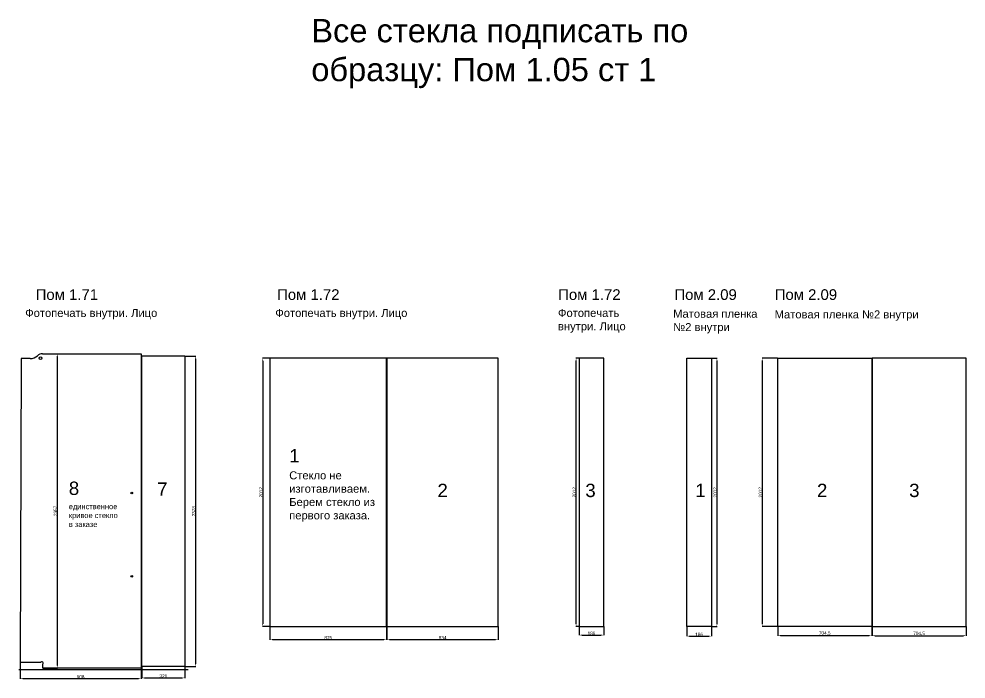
# Model space of a CAD drawing. Header units: inches. Extents: x -15623 to 1154, y -2457 to 3501.
# Drawn here: x -5946 to 1154, y -2445 to 2505 of the extents above; entities that cross this region are included whole.
import ezdxf

# ---------------------------------------------------------------- set-up
doc = ezdxf.new("R2010")
doc.units = ezdxf.units.IN
doc.layers.get('0').update_dxf_attribs({"lineweight": 25})
doc.styles.get("Standard").update_dxf_attribs({"font": 'Arial.ttf'})
doc.dimstyles.new('ISO-25', dxfattribs={"dimtxt": 25, "dimasz": 20, "dimexe": 1.25, "dimexo": 0.625, "dimtad": 1, "dimtxsty": 'Standard', "dimcen": 2.5, "dimadec": 0, "dimazin": 0, "dimtfac": 1, "dimtmove": 0, "dimatfit": 3, "dimfxl": 1, "dimarcsym": 0})

# ---------------------------------------------------------------- blocks, each defined once
blk = doc.blocks.new('*D95')
at = {"color": 0, "lineweight": -2, "transparency": 16777216}
for p, q in [((-4065.5, -2050.8), (-4065.5, -2149.5)), ((-3190.5, -2050.8), (-3190.5, -2149.5)), ((-4045.5, -2148.2), (-3210.5, -2148.2))]:
    blk.add_line(p, q, dxfattribs=at)
at = {"color": 0, "transparency": 16777216}
for points in [[(-4045.5, -2144.9), (-4045.5, -2151.6), (-4065.5, -2148.2)], [(-3210.5, -2144.9), (-3210.5, -2151.6), (-3190.5, -2148.2)]]:
    blk.add_solid(points, dxfattribs=at)
at = {"layer": 'Defpoints', "color": 0, "transparency": 16777216}
for p in [(-4065.5, -2050.2), (-3190.5, -2050.2), (-3190.5, -2148.2)]:
    blk.add_point(p, dxfattribs=at)
at = {"color": 0, "transparency": 16777216, "insert": (-3628, -2134.8), "char_height": 25, "attachment_point": 5}
blk.add_mtext('875', dxfattribs=at)
blk = doc.blocks.new('*D96')
at = {"color": 0, "lineweight": -2, "transparency": 16777216}
for p, q in [((-3187.5, -2050.8), (-3187.5, -2149.9)), ((-2353.5, -2050.8), (-2353.5, -2149.9)), ((-3167.5, -2148.7), (-2373.5, -2148.7))]:
    blk.add_line(p, q, dxfattribs=at)
at = {"color": 0, "transparency": 16777216}
for points in [[(-3167.5, -2145.4), (-3167.5, -2152), (-3187.5, -2148.7)], [(-2373.5, -2145.4), (-2373.5, -2152), (-2353.5, -2148.7)]]:
    blk.add_solid(points, dxfattribs=at)
at = {"layer": 'Defpoints', "color": 0, "transparency": 16777216}
for p in [(-3187.5, -2050.2), (-2353.5, -2050.2), (-2353.5, -2148.7)]:
    blk.add_point(p, dxfattribs=at)
at = {"color": 0, "transparency": 16777216, "insert": (-2770.5, -2135.3), "char_height": 25, "attachment_point": 5}
blk.add_mtext('834', dxfattribs=at)
blk = doc.blocks.new('*D97')
at = {"color": 0, "lineweight": -2, "transparency": 16777216}
for p, q in [((-4066.2, -38.2), (-4119.7, -38.2)), ((-4118.4, -58.2), (-4118.4, -2030.2)), ((-4066.2, -2050.2), (-4119.7, -2050.2))]:
    blk.add_line(p, q, dxfattribs=at)
at = {"color": 0, "transparency": 16777216}
for points in [[(-4121.8, -58.2), (-4115.1, -58.2), (-4118.4, -38.2)], [(-4121.8, -2030.2), (-4115.1, -2030.2), (-4118.4, -2050.2)]]:
    blk.add_solid(points, dxfattribs=at)
at = {"layer": 'Defpoints', "color": 0, "transparency": 16777216}
for p in [(-4065.5, -38.2), (-4118.4, -2050.2), (-4065.5, -2050.2)]:
    blk.add_point(p, dxfattribs=at)
at = {"color": 0, "transparency": 16777216, "insert": (-4131.8, -1044.2), "char_height": 25, "attachment_point": 5, "rotation": 90}
blk.add_mtext('2012', dxfattribs=at)
blk = doc.blocks.new('*D98')
at = {"color": 0, "lineweight": -2, "transparency": 16777216}
for p, q in [((-1747.1, -2050.8), (-1747.1, -2116.2)), ((-1561.1, -2050.8), (-1561.1, -2116.2)), ((-1727.1, -2115), (-1581.1, -2115))]:
    blk.add_line(p, q, dxfattribs=at)
at = {"color": 0, "transparency": 16777216}
for points in [[(-1727.1, -2111.7), (-1727.1, -2118.3), (-1747.1, -2115)], [(-1581.1, -2111.7), (-1581.1, -2118.3), (-1561.1, -2115)]]:
    blk.add_solid(points, dxfattribs=at)
at = {"layer": 'Defpoints', "color": 0, "transparency": 16777216}
for p in [(-1747.1, -2050.2), (-1561.1, -2050.2), (-1561.1, -2115)]:
    blk.add_point(p, dxfattribs=at)
at = {"color": 0, "transparency": 16777216, "insert": (-1654.1, -2101.6), "char_height": 25, "attachment_point": 5}
blk.add_mtext('186', dxfattribs=at)
blk = doc.blocks.new('*D99')
at = {"color": 0, "lineweight": -2, "transparency": 16777216}
for p, q in [((-1747.8, -38.2), (-1770.5, -38.2)), ((-1769.3, -2030.2), (-1769.3, -58.2)), ((-1747.8, -2050.2), (-1770.5, -2050.2))]:
    blk.add_line(p, q, dxfattribs=at)
at = {"color": 0, "transparency": 16777216}
for points in [[(-1772.6, -58.2), (-1766, -58.2), (-1769.3, -38.2)], [(-1772.6, -2030.2), (-1766, -2030.2), (-1769.3, -2050.2)]]:
    blk.add_solid(points, dxfattribs=at)
at = {"layer": 'Defpoints', "color": 0, "transparency": 16777216}
for p in [(-1769.3, -38.2), (-1747.1, -38.2), (-1747.1, -2050.2)]:
    blk.add_point(p, dxfattribs=at)
at = {"color": 0, "transparency": 16777216, "insert": (-1782.7, -1044.2), "char_height": 25, "attachment_point": 5, "rotation": 90}
blk.add_mtext('2012', dxfattribs=at)
blk = doc.blocks.new('*D100')
at = {"color": 0, "lineweight": -2, "transparency": 16777216}
for p, q in [((-753.4, -38.2), (-712.6, -38.2)), ((-713.8, -58.2), (-713.8, -2030.2)), ((-753.4, -2050.2), (-712.6, -2050.2))]:
    blk.add_line(p, q, dxfattribs=at)
at = {"color": 0, "transparency": 16777216}
for points in [[(-717.2, -58.2), (-710.5, -58.2), (-713.8, -38.2)], [(-717.2, -2030.2), (-710.5, -2030.2), (-713.8, -2050.2)]]:
    blk.add_solid(points, dxfattribs=at)
at = {"layer": 'Defpoints', "color": 0, "transparency": 16777216}
for p in [(-754, -38.2), (-754, -2050.2), (-713.8, -2050.2)]:
    blk.add_point(p, dxfattribs=at)
at = {"color": 0, "transparency": 16777216, "insert": (-727.2, -1044.2), "char_height": 25, "attachment_point": 5, "rotation": 90}
blk.add_mtext('2012', dxfattribs=at)
blk = doc.blocks.new('*D101')
at = {"color": 0, "lineweight": -2, "transparency": 16777216}
for p, q in [((-940, -2050.8), (-940, -2124.4)), ((-754, -2050.8), (-754, -2124.4)), ((-920, -2123.1), (-774, -2123.1))]:
    blk.add_line(p, q, dxfattribs=at)
at = {"color": 0, "transparency": 16777216}
for points in [[(-920, -2119.8), (-920, -2126.5), (-940, -2123.1)], [(-774, -2119.8), (-774, -2126.5), (-754, -2123.1)]]:
    blk.add_solid(points, dxfattribs=at)
at = {"layer": 'Defpoints', "color": 0, "transparency": 16777216}
for p in [(-940, -2050.2), (-754, -2050.2), (-754, -2123.1)]:
    blk.add_point(p, dxfattribs=at)
at = {"color": 0, "transparency": 16777216, "insert": (-847, -2109.7), "char_height": 25, "attachment_point": 5}
blk.add_mtext('186', dxfattribs=at)
blk = doc.blocks.new('*D102')
at = {"color": 0, "lineweight": -2, "transparency": 16777216}
for p, q in [((-258, -2050.8), (-258, -2119.5)), ((446.5, -2050.8), (446.5, -2119.5)), ((-238, -2118.2), (426.5, -2118.2))]:
    blk.add_line(p, q, dxfattribs=at)
at = {"color": 0, "transparency": 16777216}
for points in [[(-238, -2114.9), (-238, -2121.6), (-258, -2118.2)], [(426.5, -2114.9), (426.5, -2121.6), (446.5, -2118.2)]]:
    blk.add_solid(points, dxfattribs=at)
at = {"layer": 'Defpoints', "color": 0, "transparency": 16777216}
for p in [(-258, -2050.2), (446.5, -2050.2), (446.5, -2118.2)]:
    blk.add_point(p, dxfattribs=at)
at = {"color": 0, "transparency": 16777216, "insert": (94.3, -2102.6), "char_height": 25, "attachment_point": 5}
blk.add_mtext('704,5', dxfattribs=at)
blk = doc.blocks.new('*D103')
at = {"color": 0, "lineweight": -2, "transparency": 16777216}
for p, q in [((449.5, -2050.8), (449.5, -2120.9)), ((1154, -2050.8), (1154, -2120.9)), ((469.5, -2119.6), (1134, -2119.6))]:
    blk.add_line(p, q, dxfattribs=at)
at = {"color": 0, "transparency": 16777216}
for points in [[(469.5, -2116.3), (469.5, -2123), (449.5, -2119.6)], [(1134, -2116.3), (1134, -2123), (1154, -2119.6)]]:
    blk.add_solid(points, dxfattribs=at)
at = {"layer": 'Defpoints', "color": 0, "transparency": 16777216}
for p in [(449.5, -2050.2), (1154, -2050.2), (1154, -2119.6)]:
    blk.add_point(p, dxfattribs=at)
at = {"color": 0, "transparency": 16777216, "insert": (801.8, -2104), "char_height": 25, "attachment_point": 5}
blk.add_mtext('704,5', dxfattribs=at)
blk = doc.blocks.new('*D104')
at = {"color": 0, "lineweight": -2, "transparency": 16777216}
for p, q in [((-258.6, -38.2), (-375.7, -38.2)), ((-374.4, -58.2), (-374.4, -2030.2)), ((-258.6, -2050.2), (-375.7, -2050.2))]:
    blk.add_line(p, q, dxfattribs=at)
at = {"color": 0, "transparency": 16777216}
for points in [[(-377.7, -58.2), (-371.1, -58.2), (-374.4, -38.2)], [(-377.7, -2030.2), (-371.1, -2030.2), (-374.4, -2050.2)]]:
    blk.add_solid(points, dxfattribs=at)
at = {"layer": 'Defpoints', "color": 0, "transparency": 16777216}
for p in [(-258, -38.2), (-374.4, -2050.2), (-258, -2050.2)]:
    blk.add_point(p, dxfattribs=at)
at = {"color": 0, "transparency": 16777216, "insert": (-387.8, -1044.2), "char_height": 25, "attachment_point": 5, "rotation": 90}
blk.add_mtext('2012', dxfattribs=at)
blk = doc.blocks.new('*D116')
at = {"color": 0, "lineweight": -2, "transparency": 16777216}
for p, q in [((-5024.2, -2350.8), (-5024.2, -2437.4)), ((-4703.2, -2350.8), (-4703.2, -2437.4)), ((-5004.2, -2436.2), (-4723.2, -2436.2))]:
    blk.add_line(p, q, dxfattribs=at)
at = {"color": 0, "transparency": 16777216}
for points in [[(-5004.2, -2432.8), (-5004.2, -2439.5), (-5024.2, -2436.2)], [(-4723.2, -2432.8), (-4723.2, -2439.5), (-4703.2, -2436.2)]]:
    blk.add_solid(points, dxfattribs=at)
at = {"layer": 'Defpoints', "color": 0, "transparency": 16777216}
for p in [(-5024.2, -2350.2), (-4703.2, -2350.2), (-4703.2, -2436.2)]:
    blk.add_point(p, dxfattribs=at)
at = {"color": 0, "transparency": 16777216, "insert": (-4863.7, -2422.8), "char_height": 25, "attachment_point": 5}
blk.add_mtext('321', dxfattribs=at)
blk = doc.blocks.new('*D117')
at = {"color": 0, "lineweight": -2, "transparency": 16777216}
for p, q in [((-5768.7, -5.2), (-5658, -5.2)), ((-5659.2, -25.2), (-5659.2, -2342.2)), ((-5767.6, -2362.2), (-5658, -2362.2))]:
    blk.add_line(p, q, dxfattribs=at)
at = {"color": 0, "transparency": 16777216}
for points in [[(-5662.6, -25.2), (-5655.9, -25.2), (-5659.2, -5.2)], [(-5662.6, -2342.2), (-5655.9, -2342.2), (-5659.2, -2362.2)]]:
    blk.add_solid(points, dxfattribs=at)
at = {"layer": 'Defpoints', "color": 0, "transparency": 16777216}
for p in [(-5769.4, -5.2), (-5768.2, -2362.2), (-5659.2, -2362.2)]:
    blk.add_point(p, dxfattribs=at)
at = {"color": 0, "transparency": 16777216, "insert": (-5672.6, -1183.7), "char_height": 25, "attachment_point": 5, "rotation": 90}
blk.add_mtext('2357', dxfattribs=at)
blk = doc.blocks.new('*D118')
at = {"color": 0, "lineweight": -2, "transparency": 16777216}
for p, q in [((-4702.6, -22.2), (-4620.3, -22.2)), ((-4621.6, -42.2), (-4621.6, -2330.2)), ((-4702.6, -2350.2), (-4620.3, -2350.2))]:
    blk.add_line(p, q, dxfattribs=at)
at = {"color": 0, "transparency": 16777216}
for points in [[(-4624.9, -42.2), (-4618.3, -42.2), (-4621.6, -22.2)], [(-4624.9, -2330.2), (-4618.3, -2330.2), (-4621.6, -2350.2)]]:
    blk.add_solid(points, dxfattribs=at)
at = {"layer": 'Defpoints', "color": 0, "transparency": 16777216}
for p in [(-4703.2, -22.2), (-4703.2, -2350.2), (-4621.6, -2350.2)]:
    blk.add_point(p, dxfattribs=at)
at = {"color": 0, "transparency": 16777216, "insert": (-4635, -1186.2), "char_height": 25, "attachment_point": 5, "rotation": 90}
blk.add_mtext('2328', dxfattribs=at)
blk = doc.blocks.new('*D140')
at = {"color": 0, "lineweight": -2, "transparency": 16777216}
for p, q in [((-5938.2, -2318.8), (-5938.2, -2442.8)), ((-5030.2, -2362.8), (-5030.2, -2442.8)), ((-5918.2, -2441.5), (-5050.2, -2441.5))]:
    blk.add_line(p, q, dxfattribs=at)
at = {"color": 0, "transparency": 16777216}
for points in [[(-5918.2, -2438.2), (-5918.2, -2444.8), (-5938.2, -2441.5)], [(-5050.2, -2438.2), (-5050.2, -2444.8), (-5030.2, -2441.5)]]:
    blk.add_solid(points, dxfattribs=at)
at = {"layer": 'Defpoints', "color": 0, "transparency": 16777216}
for p in [(-5938.2, -2318.2), (-5030.2, -2362.2), (-5030.2, -2441.5)]:
    blk.add_point(p, dxfattribs=at)
at = {"color": 0, "transparency": 16777216, "insert": (-5484.2, -2428.1), "char_height": 25, "attachment_point": 5}
blk.add_mtext('908', dxfattribs=at)

msp = doc.modelspace()

# ---------------------------------------------------------------- linework, layer by layer
for p, q in [((-5930.194, -42.155), (-5938.194, -2318.155)), ((-4065.548, -38.155), (-4065.548, -2050.155)), ((-3190.548, -38.155), (-4065.548, -38.155)), ((-3190.548, -2050.155), (-3190.548, -38.155)), ((-3187.548, -38.155), (-3187.548, -2050.155)), ((-1561.145, -38.155), (-1747.145, -38.155)), ((-1747.145, -38.155), (-1747.145, -2050.155)), ((-1561.145, -2050.155), (-1561.145, -38.155)), ((-4065.548, -2050.155), (-3190.548, -2050.155)), ((-3187.548, -2050.155), (-2353.548, -2050.155)), ((-1747.145, -2050.155), (-1561.145, -2050.155)), ((-5938.194, -2318.155), (-5782.336, -2318.155)), ((-5768.194, -2362.155), (-5768.194, -2332.296)), ((-5946.194, -2374.155), (-4677.194, -2374.155))]:
    msp.add_line(p, q)
at = {"color": 7}
for p, q in [((-2353.548, -38.155), (-3187.548, -38.155)), ((-2353.548, -2050.155), (-2353.548, -38.155))]:
    msp.add_line(p, q, dxfattribs=at)
for points in [[(-5862.194, -42.155), (-5930.194, -42.155)], [(-5769.354, -5.155), (-5030.194, -5.155), (-5030.194, -2362.155), (-5768.194, -2362.155)]]:
    msp.add_lwpolyline(points)
for points in [[(-5024.194, -22.155), (-4703.194, -22.155), (-4703.194, -2350.155), (-5024.194, -2350.155)], [(-939.991, -38.155), (-753.991, -38.155), (-753.991, -2050.155), (-939.991, -2050.155)], [(-257.993, -38.155), (446.507, -38.155), (446.507, -2050.155), (-257.993, -2050.155)]]:
    msp.add_lwpolyline(points, close=True)
msp.add_lwpolyline([(449.507, -2050.155), (1154.007, -2050.155), (1154.007, -38.155), (449.507, -38.155)], close=True, dxfattribs=at)
for centre, radius in [((-5784.194, -38.155), 10), ((-5100.194, -1049.655), 6), ((-5100.194, -1674.655), 6)]:
    msp.add_circle(centre, radius)
for centre, radius, start, end in [((-5862.194, 37.845), 80, 270, 313.8940461), ((-5769.354, -60.155), 55, 90, 132.8076588), ((-5775.194, -2325.155), 10, 314.427004, 135.572996)]:
    msp.add_arc(centre, radius, start, end)

# ---------------------------------------------------------------- texts
at = {"attachment_point": 1}
for s, width, heights, insert, char_height in [('Все стекла подписать по образцу: Пом 1.05 ст 1', 3105.9235, [0], (-3754.631, 2505.446), 175), ('Пом 1.71', 540.01892, [0], (-5821.013, 478.359), 80), ('Пом 1.72', 540.01892, [0], (-4010.814, 478.359), 80), ('Пом 1.72', 540.01892, [0], (-1903.664, 478.359), 80), ('Пом 2.09', 540.01892, [0], (-1032.51, 478.359), 80), ('Пом 2.09', 540.01892, [0], (-280.488, 478.359), 80), ('Фотопечать внутри. Лицо', 1000.1876, [0], (-5899.572, 330.789), 60), ('Фотопечать внутри. Лицо', 1000.1876, [0], (-4024.381, 330.789), 60), ('Фотопечать внутри. Лицо', 568.7351, [0], (-1905.058, 330.789), 60), ('Матовая пленка №2 внутри', 638.5567, [202.433], (-1041.433, 324.609), 60), ('Матовая пленка №2 внутри', 1153.14685, [0], (-280.9, 319.749), 60), ('1\\P{\\H0.6x;Стекло не изготавливаем. Берем стекло из первого заказа. }', 739.35972, [0], (-3920.055, -720.289), 100), ('8\\P{\\H0.4x;единственное кривое стекло в заказе}', 396.16888, [0], (-5572.326, -964.296), 100), ('7', 122.43321, [0], (-4910.055, -970.312), 100), ('2', 122.43321, [0], (-2808.922, -980.128), 100), ('3', 122.43321, [0], (-1700.08, -980.128), 100), ('1', 122.43321, [0], (-876.256, -980.128), 100), ('2', 122.43321, [0], (36.436, -980.128), 100), ('3', 122.43321, [0], (727.334, -980.128), 100)]:
    msp.add_mtext_dynamic_manual_height_columns(s, width=width, gutter_width=12.5, heights=heights, dxfattribs=dict(at, insert=insert, char_height=char_height))

# ---------------------------------------------------------------- dimensions: what is measured, and where the dimension line sits
dim = msp.add_linear_dim(base=(-5659.237, -2362.155), p1=(-5769.354, -5.155), p2=(-5768.194, -2362.155), angle=90, dimstyle='ISO-25')
dim.commit()
dim.dimension.update_dxf_attribs({"geometry": '*D117', "text_midpoint": (-5659.237, -1183.655), "dimtype": 160})
for base, p1, p2, picture, middle in [((-4621.586, -2350.155), (-4703.194, -22.155), (-4703.194, -2350.155), '*D118', (-4634.984, -1186.155)), ((-4118.439, -2050.155), (-4065.548, -38.155), (-4065.548, -2050.155), '*D97', (-4131.828, -1044.155)), ((-1769.287, -38.155), (-1747.145, -2050.155), (-1747.145, -38.155), '*D99', (-1782.676, -1044.155)), ((-713.845, -2050.155), (-753.991, -38.155), (-753.991, -2050.155), '*D100', (-727.235, -1044.155)), ((-374.414, -2050.155), (-257.993, -38.155), (-257.993, -2050.155), '*D104', (-387.803, -1044.155))]:
    dim = msp.add_linear_dim(base=base, p1=p1, p2=p2, angle=90, dimstyle='ISO-25')
    dim.commit()
    dim.dimension.update_dxf_attribs({"geometry": picture, "text_midpoint": middle})
for base, p1, p2, picture, middle in [((-3190.548, -2148.229), (-4065.548, -2050.155), (-3190.548, -2050.155), '*D95', (-3628.048, -2134.84)), ((-2353.548, -2148.697), (-3187.548, -2050.155), (-2353.548, -2050.155), '*D96', (-2770.548, -2135.3)), ((-1561.145, -2114.998), (-1747.145, -2050.155), (-1561.145, -2050.155), '*D98', (-1654.145, -2101.608)), ((-753.991, -2123.122), (-939.991, -2050.155), (-753.991, -2050.155), '*D101', (-846.991, -2109.733)), ((446.507, -2118.225), (-257.993, -2050.155), (446.507, -2050.155), '*D102', (94.257, -2102.576)), ((1154.007, -2119.631), (449.507, -2050.155), (1154.007, -2050.155), '*D103', (801.757, -2103.982)), ((-5030.194, -2441.514), (-5938.194, -2318.155), (-5030.194, -2362.155), '*D140', (-5484.194, -2428.125)), ((-4703.194, -2436.152), (-5024.194, -2350.155), (-4703.194, -2350.155), '*D116', (-4863.694, -2422.754))]:
    dim = msp.add_linear_dim(base=base, p1=p1, p2=p2, dimstyle='ISO-25')
    dim.commit()
    dim.dimension.update_dxf_attribs({"geometry": picture, "text_midpoint": middle})

doc.saveas('drawing.dxf')
